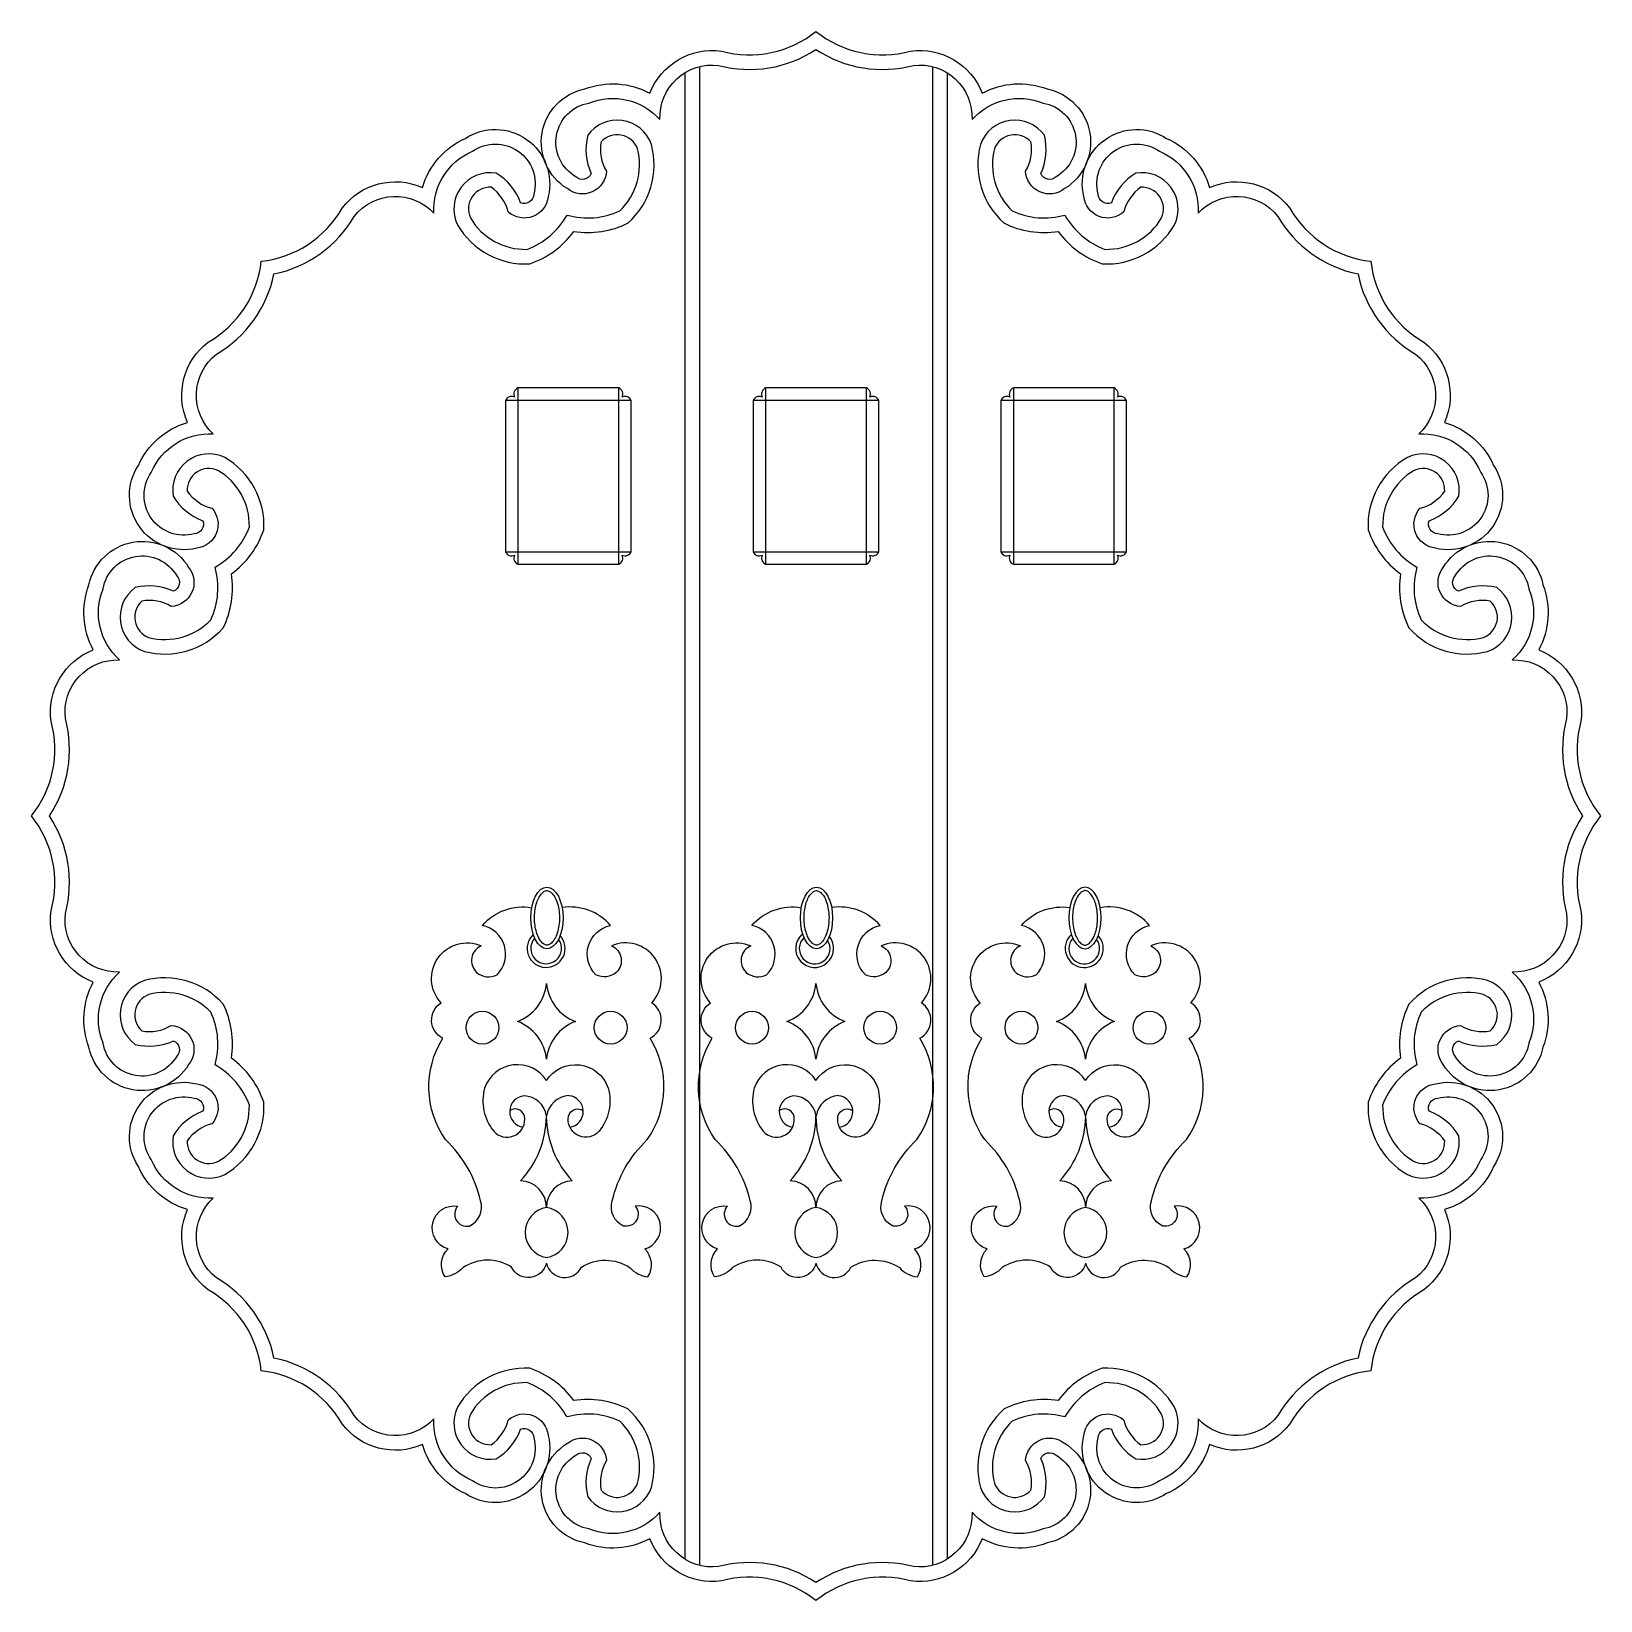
# Model space of a CAD drawing. Header units: millimetres. Extents: x -159346 to -157016, y -80163 to -78851.
# Drawn here: x -157612.4 to -157397, y -79426.5 to -79211.1 of the extents above; entities that cross this region are included whole.
import ezdxf

# ---------------------------------------------------------------- set-up
doc = ezdxf.new("R2010")
doc.units = ezdxf.units.MM
doc.header["$LTSCALE"] = 2
doc.header["$MEASUREMENT"] = 0
doc.layers.add('3', color=3, linetype='CONTINUOUS')
doc.layers.add('4', color=4, linetype='CONTINUOUS')

msp = doc.modelspace()

# ---------------------------------------------------------------- linework, layer by layer
at = {"layer": '3', "color": 0}
for p, q in [((-157520.7, -79215.97), (-157520.7, -79421.69)), ((-157488.7, -79215.97), (-157488.7, -79421.69)), ((-157522.7, -79216.82), (-157522.7, -79420.84)), ((-157486.7, -79216.82), (-157486.7, -79420.84)), ((-157530.06, -79261.81), (-157547.34, -79261.81)), ((-157545.61, -79260.08), (-157545.61, -79284.28)), ((-157531.78, -79284.28), (-157531.78, -79260.08)), ((-157496.06, -79261.81), (-157513.34, -79261.81)), ((-157511.61, -79260.08), (-157511.61, -79284.28)), ((-157497.78, -79284.28), (-157497.78, -79260.08)), ((-157462.06, -79261.81), (-157479.34, -79261.81)), ((-157477.61, -79260.08), (-157477.61, -79284.28)), ((-157463.78, -79284.28), (-157463.78, -79260.08)), ((-157547.34, -79282.56), (-157530.06, -79282.56)), ((-157513.34, -79282.56), (-157496.06, -79282.56)), ((-157479.34, -79282.56), (-157462.06, -79282.56))]:
    msp.add_line(p, q, dxfattribs=at)
msp.add_lwpolyline([(-157504.7, -79424.05, 0.21447), (-157518.07, -79421.86, -0.461968), (-157526.12, -79414.41, -0.317485), (-157535.88, -79416.69, -0.70259), (-157537.65, -79406.58, -0.523914), (-157535.55, -79407.02, 0.172293), (-157536.04, -79412.27, 0.608312), (-157527.29, -79411.02, 0.283083), (-157530.51, -79400.21, 0.153696), (-157537.94, -79399.07, 0.153696), (-157543.99, -79394.63, 0.283083), (-157553.91, -79400, 0.608312), (-157548.6, -79407.07, 0.172293), (-157545.24, -79403.01, -0.523914), (-157543.44, -79404.18, -0.70259), (-157551.85, -79410.08, -0.317485), (-157557.14, -79401.56, -0.461968), (-157568.09, -79401.14, 0.21447), (-157579.1, -79393.24, 0.21447), (-157587.01, -79382.23, -0.461968), (-157587.43, -79371.27, -0.317485), (-157595.94, -79365.99, -0.70259), (-157590.04, -79357.58, -0.523914), (-157588.87, -79359.37, 0.172293), (-157592.93, -79362.74, 0.608312), (-157585.86, -79368.05, 0.283083), (-157580.49, -79358.12, 0.153696), (-157584.94, -79352.07, 0.153696), (-157586.07, -79344.64, 0.283083), (-157596.89, -79341.42, 0.608312), (-157598.14, -79350.18, 0.172293), (-157592.88, -79349.69, -0.523914), (-157592.44, -79351.78, -0.70259), (-157602.56, -79350.01, -0.317485), (-157600.28, -79340.25, -0.461968), (-157607.73, -79332.21, 0.21447), (-157609.92, -79318.83, 0.21447), (-157607.73, -79305.46, -0.461968), (-157600.28, -79297.41, -0.317485), (-157602.56, -79287.65, -0.70259), (-157592.44, -79285.88, -0.523914), (-157592.88, -79287.98, 0.172293), (-157598.14, -79287.49, 0.608312), (-157596.89, -79296.24, 0.283083), (-157586.07, -79293.02, 0.153696), (-157584.94, -79285.59, 0.153696), (-157580.49, -79279.54, 0.283083), (-157585.86, -79269.62, 0.608312), (-157592.93, -79274.93, 0.172293), (-157588.87, -79278.3, -0.523914), (-157590.04, -79280.09, -0.70259), (-157595.94, -79271.68, -0.317485), (-157587.43, -79266.39, -0.461968), (-157587.01, -79255.44, 0.21447), (-157579.1, -79244.43, 0.21447), (-157568.09, -79236.52, -0.461968), (-157557.14, -79236.1, -0.317485), (-157551.85, -79227.59, -0.70259), (-157543.44, -79233.49, -0.523914), (-157545.24, -79234.66, 0.172293), (-157548.6, -79230.6, 0.608312), (-157553.91, -79237.67, 0.283083), (-157543.99, -79243.04, 0.153696), (-157537.94, -79238.59, 0.153696), (-157530.51, -79237.46, 0.283083), (-157527.29, -79226.64, 0.608312), (-157536.04, -79225.4, 0.172293), (-157535.55, -79230.65, -0.523914), (-157537.65, -79231.09, -0.70259), (-157535.88, -79220.97, -0.317485), (-157526.12, -79223.25, -0.461968), (-157518.07, -79215.8, 0.21447), (-157504.7, -79213.61, 0.21447), (-157491.32, -79215.8, -0.461968), (-157483.28, -79223.25, -0.317485), (-157473.52, -79220.97, -0.70259), (-157471.75, -79231.09, -0.523914), (-157473.84, -79230.65, 0.172293), (-157473.35, -79225.4, 0.608312), (-157482.11, -79226.64, 0.283083), (-157478.89, -79237.46, 0.153696), (-157471.46, -79238.59, 0.153696), (-157465.41, -79243.04, 0.283083), (-157455.48, -79237.67, 0.608312), (-157460.79, -79230.6, 0.172293), (-157464.16, -79234.66, -0.523914), (-157465.95, -79233.49, -0.70259), (-157457.55, -79227.59, -0.317485), (-157452.26, -79236.1, -0.461968), (-157441.3, -79236.52, 0.21447), (-157430.3, -79244.43, 0.21447), (-157422.39, -79255.44, -0.461968), (-157421.97, -79266.39, -0.317485), (-157413.45, -79271.68, -0.70259), (-157419.35, -79280.09, -0.523914), (-157420.53, -79278.3, 0.172293), (-157416.46, -79274.93, 0.608312), (-157423.53, -79269.62, 0.283083), (-157428.91, -79279.54, 0.153696), (-157424.46, -79285.59, 0.153696), (-157423.32, -79293.02, 0.283083), (-157412.51, -79296.24, 0.608312), (-157411.26, -79287.49, 0.172293), (-157416.52, -79287.98, -0.523914), (-157416.95, -79285.88, -0.70259), (-157406.84, -79287.65, -0.317485), (-157409.12, -79297.41, -0.461968), (-157401.67, -79305.46, 0.21447), (-157399.48, -79318.83, 0.21447), (-157401.67, -79332.21, -0.461968), (-157409.12, -79340.25, -0.317485), (-157406.84, -79350.01, -0.70259), (-157416.95, -79351.78, -0.523914), (-157416.52, -79349.69, 0.172293), (-157411.26, -79350.18, 0.608312), (-157412.51, -79341.42, 0.283083), (-157423.32, -79344.64, 0.153696), (-157424.46, -79352.07, 0.153696), (-157428.91, -79358.12, 0.283083), (-157423.53, -79368.05, 0.608312), (-157416.46, -79362.74, 0.172293), (-157420.53, -79359.37, -0.523914), (-157419.35, -79357.58, -0.70259), (-157413.45, -79365.99, -0.317485), (-157421.97, -79371.27, -0.461968), (-157422.39, -79382.23, 0.21447), (-157430.3, -79393.24, 0.21447), (-157441.3, -79401.14, -0.461968), (-157452.26, -79401.56, -0.317485), (-157457.55, -79410.08, -0.70259), (-157465.95, -79404.18, -0.523914), (-157464.16, -79403.01, 0.172293), (-157460.79, -79407.07, 0.608312), (-157455.48, -79400, 0.283083), (-157465.41, -79394.63, 0.153696), (-157471.46, -79399.07, 0.153696), (-157478.89, -79400.21, 0.283083), (-157482.11, -79411.02, 0.608312), (-157473.35, -79412.27, 0.172293), (-157473.84, -79407.02, -0.523914), (-157471.75, -79406.58, -0.70259), (-157473.52, -79416.69, -0.317485), (-157483.28, -79414.41, -0.461968), (-157491.32, -79421.86, 0.21447)], format="xyb", close=True, dxfattribs=at)
for centre, start, end in [((-157541.74, -79337), 137.7265, 36.0843), ((-157504.88, -79337.02), 133.8548, 32.7334), ((-157467.88, -79337.02), 137.5692, 36.4905)]:
    msp.add_arc(centre, 2.11, start, end, dxfattribs=at)
for points in [[(-157541.63, -79329.08), (-157541.74, -79329.08), (-157541.84, -79329.11), (-157542.08, -79329.22), (-157542.21, -79329.32), (-157542.46, -79329.59), (-157542.59, -79329.76), (-157542.95, -79330.4), (-157543.14, -79330.98), (-157543.35, -79332.25), (-157543.37, -79332.95), (-157543.23, -79334.26), (-157543.07, -79334.88), (-157542.7, -79335.7), (-157542.52, -79335.98), (-157542.19, -79336.33), (-157542.05, -79336.43), (-157541.78, -79336.54), (-157541.66, -79336.56), (-157541.41, -79336.52), (-157541.28, -79336.47), (-157540.99, -79336.26), (-157540.83, -79336.1), (-157540.54, -79335.67), (-157540.41, -79335.41), (-157540.07, -79334.51), (-157539.94, -79333.78), (-157539.89, -79332.28), (-157539.99, -79331.51), (-157540.31, -79330.43), (-157540.49, -79330.05), (-157540.84, -79329.52), (-157541.01, -79329.35), (-157541.32, -79329.14), (-157541.47, -79329.09), (-157541.61, -79329.08), (-157541.62, -79329.08), (-157541.63, -79329.08)], [(-157504.63, -79329.08), (-157504.74, -79329.08), (-157504.84, -79329.11), (-157505.08, -79329.22), (-157505.21, -79329.32), (-157505.46, -79329.59), (-157505.59, -79329.76), (-157505.95, -79330.4), (-157506.14, -79330.98), (-157506.35, -79332.25), (-157506.37, -79332.95), (-157506.23, -79334.26), (-157506.07, -79334.88), (-157505.7, -79335.7), (-157505.52, -79335.98), (-157505.19, -79336.33), (-157505.05, -79336.43), (-157504.78, -79336.54), (-157504.66, -79336.56), (-157504.41, -79336.52), (-157504.28, -79336.47), (-157503.99, -79336.26), (-157503.83, -79336.1), (-157503.54, -79335.67), (-157503.41, -79335.41), (-157503.07, -79334.51), (-157502.94, -79333.78), (-157502.89, -79332.28), (-157502.99, -79331.51), (-157503.31, -79330.43), (-157503.49, -79330.05), (-157503.84, -79329.52), (-157504.01, -79329.35), (-157504.32, -79329.14), (-157504.47, -79329.09), (-157504.61, -79329.08), (-157504.62, -79329.08), (-157504.63, -79329.08)], [(-157467.77, -79329.08), (-157467.66, -79329.08), (-157467.56, -79329.11), (-157467.32, -79329.22), (-157467.19, -79329.32), (-157466.93, -79329.59), (-157466.8, -79329.76), (-157466.45, -79330.4), (-157466.26, -79330.98), (-157466.04, -79332.25), (-157466.02, -79332.95), (-157466.16, -79334.26), (-157466.32, -79334.88), (-157466.69, -79335.7), (-157466.87, -79335.98), (-157467.2, -79336.33), (-157467.35, -79336.43), (-157467.62, -79336.54), (-157467.74, -79336.56), (-157467.99, -79336.52), (-157468.12, -79336.47), (-157468.41, -79336.26), (-157468.57, -79336.1), (-157468.85, -79335.67), (-157468.99, -79335.41), (-157469.32, -79334.51), (-157469.46, -79333.78), (-157469.5, -79332.28), (-157469.41, -79331.51), (-157469.09, -79330.43), (-157468.91, -79330.05), (-157468.56, -79329.52), (-157468.39, -79329.35), (-157468.07, -79329.14), (-157467.93, -79329.09), (-157467.79, -79329.08), (-157467.78, -79329.08), (-157467.77, -79329.08)]]:
    msp.add_open_spline(points, degree=3, knots=[0, 0, 0, 0, 0.251584, 0.251584, 0.503168, 0.503168, 0.754752, 0.754752, 1.262872, 1.262872, 1.770991, 1.770991, 2.279111, 2.279111, 2.633441, 2.633441, 2.924987, 2.924987, 3.216532, 3.216532, 3.508078, 3.508078, 3.799623, 3.799623, 4.091169, 4.091169, 4.659077, 4.659077, 5.226985, 5.226985, 5.619158, 5.619158, 5.940241, 5.940241, 6.261323, 6.261323, 6.283185, 6.283185, 6.283185, 6.283185], dxfattribs=at)
at = {"layer": '4', "color": 0}
for points in [[(-157504.7, -79426.53, 0.2416), (-157517.68, -79423.83, -0.347283), (-157527.5, -79418.03, -0.219419), (-157536.44, -79418.62, -0.681688), (-157538.82, -79404.94, -0.608137), (-157533.46, -79407.32, 0.181261), (-157534.19, -79411.39, 0.56027), (-157529.2, -79410.43, 0.272228), (-157531.64, -79401.88, 0.177836), (-157538.87, -79401.32, 0.177836), (-157544.37, -79396.61, 0.272228), (-157552.14, -79400.93, 0.56027), (-157549.29, -79405.13, 0.181261), (-157546.94, -79401.74, -0.608137), (-157541.46, -79403.85, -0.681688), (-157552.82, -79411.84, -0.219419), (-157558.72, -79405.1, -0.347283), (-157569.76, -79402.26, 0.2416), (-157580.85, -79394.99, 0.2416), (-157588.12, -79383.89, -0.347283), (-157590.97, -79372.85, -0.219419), (-157597.7, -79366.95, -0.681688), (-157589.71, -79355.6, -0.608137), (-157587.61, -79361.07, 0.181261), (-157591, -79363.42, 0.56027), (-157586.79, -79366.27, 0.272228), (-157582.48, -79358.51, 0.177836), (-157587.19, -79353, 0.177836), (-157587.75, -79345.78, 0.272228), (-157596.29, -79343.34, 0.56027), (-157597.25, -79348.32, 0.181261), (-157593.19, -79347.59, -0.608137), (-157590.81, -79352.95, -0.681688), (-157604.49, -79350.57, -0.219419), (-157603.9, -79341.64, -0.347283), (-157609.7, -79331.82, 0.2416), (-157612.4, -79318.83, 0.2416), (-157609.7, -79305.85, -0.347283), (-157603.9, -79296.03, -0.219419), (-157604.49, -79287.1, -0.681688), (-157590.81, -79284.71, -0.608137), (-157593.19, -79290.07, 0.181261), (-157597.25, -79289.34, 0.56027), (-157596.29, -79294.33, 0.272228), (-157587.75, -79291.89, 0.177836), (-157587.19, -79284.67, 0.177836), (-157582.48, -79279.16, 0.272228), (-157586.79, -79271.39, 0.56027), (-157591, -79274.24, 0.181261), (-157587.61, -79276.6, -0.608137), (-157589.71, -79282.07, -0.681688), (-157597.7, -79270.71, -0.219419), (-157590.97, -79264.81, -0.347283), (-157588.12, -79253.77, 0.2416), (-157580.85, -79242.68, 0.2416), (-157569.76, -79235.41, -0.347283), (-157558.72, -79232.56, -0.219419), (-157552.82, -79225.83, -0.681688), (-157541.46, -79233.82, -0.608137), (-157546.94, -79235.92, 0.181261), (-157549.29, -79232.53, 0.56027), (-157552.14, -79236.74, 0.272228), (-157544.37, -79241.05, 0.177836), (-157538.87, -79236.35, 0.177836), (-157531.64, -79235.78, 0.272228), (-157529.2, -79227.24, 0.56027), (-157534.19, -79226.28, 0.181261), (-157533.46, -79230.34, -0.608137), (-157538.82, -79232.72, -0.681688), (-157536.44, -79219.04, -0.219419), (-157527.5, -79219.63, -0.347283), (-157517.68, -79213.84, 0.2416), (-157504.7, -79211.13, 0.2416), (-157491.71, -79213.84, -0.347283), (-157481.89, -79219.63, -0.219419), (-157472.96, -79219.04, -0.681688), (-157470.58, -79232.72, -0.608137), (-157475.94, -79230.34, 0.181261), (-157475.21, -79226.28, 0.56027), (-157480.2, -79227.24, 0.272228), (-157477.75, -79235.78, 0.177836), (-157470.53, -79236.35, 0.177836), (-157465.03, -79241.05, 0.272228), (-157457.26, -79236.74, 0.56027), (-157460.11, -79232.53, 0.181261), (-157462.46, -79235.92, -0.608137), (-157467.93, -79233.82, -0.681688), (-157456.58, -79225.83, -0.219419), (-157450.68, -79232.56, -0.347283), (-157439.64, -79235.41, 0.2416), (-157428.54, -79242.68, 0.2416), (-157421.27, -79253.77, -0.347283), (-157418.43, -79264.81, -0.219419), (-157411.69, -79270.71, -0.681688), (-157419.68, -79282.07, -0.608137), (-157421.79, -79276.6, 0.181261), (-157418.4, -79274.24, 0.56027), (-157422.6, -79271.39, 0.272228), (-157426.92, -79279.16, 0.177836), (-157422.21, -79284.67, 0.177836), (-157421.65, -79291.89, 0.272228), (-157413.1, -79294.33, 0.56027), (-157412.14, -79289.34, 0.181261), (-157416.21, -79290.07, -0.608137), (-157418.59, -79284.71, -0.681688), (-157404.91, -79287.1, -0.219419), (-157405.5, -79296.03, -0.347283), (-157399.7, -79305.85, 0.2416), (-157397, -79318.83, 0.2416), (-157399.7, -79331.82, -0.347283), (-157405.5, -79341.64, -0.219419), (-157404.91, -79350.57, -0.681688), (-157418.59, -79352.95, -0.608137), (-157416.21, -79347.59, 0.181261), (-157412.14, -79348.32, 0.56027), (-157413.1, -79343.34, 0.272228), (-157421.65, -79345.78, 0.177836), (-157422.21, -79353, 0.177836), (-157426.92, -79358.51, 0.272228), (-157422.6, -79366.27, 0.56027), (-157418.4, -79363.42, 0.181261), (-157421.79, -79361.07, -0.608137), (-157419.68, -79355.6, -0.681688), (-157411.69, -79366.95, -0.219419), (-157418.43, -79372.85, -0.347283), (-157421.27, -79383.89, 0.2416), (-157428.54, -79394.99, 0.2416), (-157439.64, -79402.26, -0.347283), (-157450.68, -79405.1, -0.219419), (-157456.58, -79411.84, -0.681688), (-157467.93, -79403.85, -0.608137), (-157462.46, -79401.74, 0.181261), (-157460.11, -79405.13, 0.56027), (-157457.26, -79400.93, 0.272228), (-157465.03, -79396.61, 0.177836), (-157470.53, -79401.32, 0.177836), (-157477.75, -79401.88, 0.272228), (-157480.2, -79410.43, 0.56027), (-157475.21, -79411.39, 0.181261), (-157475.94, -79407.32, -0.608137), (-157470.58, -79404.94, -0.681688), (-157472.96, -79418.62, -0.219419), (-157481.89, -79418.03, -0.347283), (-157491.71, -79423.83, 0.2416)], [(-157530.06, -79261.81, 0.414214), (-157531.3, -79261.33, 0.414214), (-157531.78, -79260.08), (-157545.61, -79260.08, 0.414214), (-157546.09, -79261.33, 0.414214), (-157547.34, -79261.81), (-157547.34, -79282.56, 0.414214), (-157546.09, -79283.03, 0.414214), (-157545.61, -79284.28), (-157531.78, -79284.28, 0.414214), (-157531.3, -79283.03, 0.414214), (-157530.06, -79282.56)], [(-157496.06, -79261.81, 0.414214), (-157497.3, -79261.33, 0.414214), (-157497.78, -79260.08), (-157511.61, -79260.08, 0.414214), (-157512.09, -79261.33, 0.414214), (-157513.34, -79261.81), (-157513.34, -79282.56, 0.414214), (-157512.09, -79283.03, 0.414214), (-157511.61, -79284.28), (-157497.78, -79284.28, 0.414214), (-157497.3, -79283.03, 0.414214), (-157496.06, -79282.56)], [(-157462.06, -79261.81, 0.414214), (-157463.3, -79261.33, 0.414214), (-157463.78, -79260.08), (-157477.61, -79260.08, 0.414214), (-157478.09, -79261.33, 0.414214), (-157479.34, -79261.81), (-157479.34, -79282.56, 0.414214), (-157478.09, -79283.03, 0.414214), (-157477.61, -79284.28), (-157463.78, -79284.28, 0.414214), (-157463.3, -79283.03, 0.414214), (-157462.06, -79282.56)]]:
    msp.add_lwpolyline(points, format="xyb", close=True, dxfattribs=at)
for points in [[(-157541.7, -79380.21, -0.704044), (-157546.49, -79380.77, 0.296099), (-157553.15, -79380.81, -0.181347), (-157555.61, -79382.11, -0.355379), (-157555.21, -79378.26, -0.940135), (-157553.86, -79372.38, 0.726785), (-157552.3, -79375.12, 0.380424), (-157550.73, -79371.64, 0.145732), (-157555.54, -79363.25, -0.301255), (-157555.93, -79349.34, -0.581366), (-157556.16, -79344.48, -0.812569), (-157550.64, -79336.65, 0.538833), (-157551.29, -79340.3, 0.296975), (-157548.48, -79340.64, 0.593052), (-157550.49, -79333.84, -0.261489), (-157543.72, -79331.42, -0.261489)], [(-157541.7, -79380.21, 0.704044), (-157536.9, -79380.77, -0.296099), (-157530.25, -79380.81, 0.181347), (-157527.78, -79382.11, 0.355379), (-157528.19, -79378.26, 0.940135), (-157529.54, -79372.38, -0.726785), (-157531.1, -79375.12, -0.380424), (-157532.66, -79371.64, -0.145732), (-157527.86, -79363.25, 0.301255), (-157527.46, -79349.34, 0.581366), (-157527.24, -79344.48, 0.812569), (-157532.76, -79336.65, -0.538833), (-157532.11, -79340.3, -0.296975), (-157534.92, -79340.64, -0.593052), (-157532.91, -79333.84, 0.256513), (-157539.54, -79331.4, 0.256513)], [(-157504.7, -79380.21, -0.704044), (-157509.49, -79380.77, 0.296099), (-157516.15, -79380.81, -0.181347), (-157518.61, -79382.11, -0.355379), (-157518.21, -79378.26, -0.940135), (-157516.86, -79372.38, 0.726785), (-157515.3, -79375.12, 0.380424), (-157513.73, -79371.64, 0.145732), (-157518.54, -79363.25, -0.301255), (-157518.93, -79349.34, -0.581366), (-157519.16, -79344.48, -0.812569), (-157513.64, -79336.65, 0.538833), (-157514.29, -79340.3, 0.296975), (-157511.48, -79340.64, 0.593052), (-157513.49, -79333.84, -0.261489), (-157506.72, -79331.42, -0.261489)], [(-157504.7, -79380.21, 0.704044), (-157499.9, -79380.77, -0.296099), (-157493.25, -79380.81, 0.181347), (-157490.78, -79382.11, 0.355379), (-157491.19, -79378.26, 0.940135), (-157492.54, -79372.38, -0.726785), (-157494.1, -79375.12, -0.380424), (-157495.66, -79371.64, -0.145732), (-157490.86, -79363.25, 0.301255), (-157490.46, -79349.34, 0.581366), (-157490.24, -79344.48, 0.812569), (-157495.76, -79336.65, -0.538833), (-157495.11, -79340.3, -0.296975), (-157497.92, -79340.64, -0.593052), (-157495.91, -79333.84, 0.256513), (-157502.54, -79331.4, 0.256513)], [(-157467.7, -79380.21, -0.704044), (-157472.49, -79380.77, 0.296099), (-157479.15, -79380.81, -0.181347), (-157481.61, -79382.11, -0.355379), (-157481.21, -79378.26, -0.940135), (-157479.86, -79372.38, 0.726785), (-157478.3, -79375.12, 0.380424), (-157476.73, -79371.64, 0.145732), (-157481.54, -79363.25, -0.301255), (-157481.93, -79349.34, -0.581366), (-157482.16, -79344.48, -0.812569), (-157476.64, -79336.65, 0.538833), (-157477.29, -79340.3, 0.296975), (-157474.48, -79340.64, 0.593052), (-157476.49, -79333.84, -0.256513), (-157469.86, -79331.4, -0.256513)], [(-157467.7, -79380.21, 0.704044), (-157462.9, -79380.77, -0.296099), (-157456.25, -79380.81, 0.181347), (-157453.78, -79382.11, 0.355379), (-157454.19, -79378.26, 0.940135), (-157455.54, -79372.38, -0.726785), (-157457.1, -79375.12, -0.380424), (-157458.66, -79371.64, -0.145732), (-157453.86, -79363.25, 0.301255), (-157453.46, -79349.34, 0.581366), (-157453.24, -79344.48, 0.812569), (-157458.76, -79336.65, -0.538833), (-157458.11, -79340.3, -0.296975), (-157460.92, -79340.64, -0.593052), (-157458.91, -79333.84, 0.261489), (-157465.68, -79331.42, 0.261489)], [(-157541.7, -79355.12, 0.623448), (-157550.18, -79356.17, 0.241379), (-157548.93, -79362.11, 0.70155), (-157544.68, -79360.42, 0.614218), (-157546.74, -79359.26)], [(-157541.7, -79355.12, -0.623448), (-157533.22, -79356.17, -0.241379), (-157534.47, -79362.11, -0.70155), (-157538.72, -79360.42, -0.614218), (-157536.66, -79359.26)], [(-157504.7, -79355.12, 0.623448), (-157513.18, -79356.17, 0.241379), (-157511.93, -79362.11, 0.70155), (-157507.68, -79360.42, 0.614218), (-157509.74, -79359.26)], [(-157504.7, -79355.12, -0.623448), (-157496.22, -79356.17, -0.241379), (-157497.47, -79362.11, -0.70155), (-157501.72, -79360.42, -0.614218), (-157499.66, -79359.26)], [(-157467.7, -79355.12, 0.623448), (-157476.18, -79356.17, 0.241379), (-157474.93, -79362.11, 0.70155), (-157470.68, -79360.42, 0.614218), (-157472.74, -79359.26)], [(-157467.7, -79355.12, -0.623448), (-157459.22, -79356.17, -0.241379), (-157460.47, -79362.11, -0.70155), (-157464.72, -79360.42, -0.614218), (-157462.66, -79359.26)]]:
    msp.add_lwpolyline(points, format="xyb", dxfattribs=at)
for centre in [(-157550.48, -79347.89), (-157532.89, -79347.89), (-157513.48, -79347.89), (-157495.89, -79347.89), (-157476.5, -79347.89), (-157458.92, -79347.89)]:
    msp.add_circle(centre, 2.25, dxfattribs=at)
for centre, radius, start, end in [((-157541.74, -79337), 2.61, 132.2972, 42.6418), ((-157504.88, -79337.02), 2.61, 132.2972, 39.4128), ((-157467.88, -79337.02), 2.61, 132.2972, 42.6418), ((-157547.86, -79341.24), 6.19, 290.6081, 354.3836), ((-157535.54, -79341.24), 6.19, 185.6164, 249.3919), ((-157510.86, -79341.24), 6.19, 290.6081, 354.3836), ((-157498.54, -79341.24), 6.19, 185.6164, 249.3919), ((-157473.86, -79341.24), 6.19, 290.6081, 354.3836), ((-157461.54, -79341.24), 6.19, 185.6164, 249.3919), ((-157547.86, -79352.82), 6.19, 5.6164, 69.3919), ((-157535.54, -79352.82), 6.19, 110.6081, 174.3836), ((-157510.86, -79352.82), 6.19, 5.6164, 69.3919), ((-157498.54, -79352.82), 6.19, 110.6081, 174.3836), ((-157473.86, -79352.82), 6.19, 5.6164, 69.3919), ((-157461.54, -79352.82), 6.19, 110.6081, 174.3836), ((-157544.56, -79359.41), 2.18, 95.3931, 261.5488), ((-157544.9, -79360.48), 3.24, 8.1627, 87.7193), ((-157538.39, -79360.55), 3.34, 94.1061, 170.7565), ((-157538.84, -79359.4), 2.19, 278.6666, 84.3802), ((-157507.56, -79359.41), 2.18, 95.3931, 261.5488), ((-157507.9, -79360.48), 3.24, 8.1627, 87.7193), ((-157501.39, -79360.55), 3.34, 94.1061, 170.7565), ((-157501.84, -79359.4), 2.19, 278.6666, 84.3802), ((-157470.55, -79359.4), 2.19, 95.6198, 261.3334), ((-157471.01, -79360.55), 3.34, 9.2435, 85.8939), ((-157464.5, -79360.48), 3.24, 92.2807, 171.8373), ((-157464.83, -79359.41), 2.18, 278.4512, 84.6069), ((-157554.94, -79359.88), 13.24, 317.0728, 359.1097), ((-157528.48, -79359.88), 13.24, 180.8903, 222.9272), ((-157517.94, -79359.88), 13.24, 317.0728, 359.1097), ((-157491.48, -79359.88), 13.24, 180.8903, 222.9272), ((-157480.92, -79359.88), 13.24, 317.0728, 359.1097), ((-157454.46, -79359.88), 13.24, 180.8903, 222.9272), ((-157545.4, -79372.59), 3.7, 0.658, 87.5602), ((-157538.01, -79372.59), 3.7, 92.4398, 179.342), ((-157508.4, -79372.59), 3.7, 0.658, 87.5602), ((-157501.01, -79372.59), 3.7, 92.4398, 179.342), ((-157471.38, -79372.59), 3.7, 0.658, 87.5602), ((-157464, -79372.59), 3.7, 92.4398, 179.342), ((-157541.12, -79376), 3.49, 99.5545, 260.4455), ((-157542.21, -79376), 3.48, 278.5544, 81.4456), ((-157504.12, -79376), 3.49, 99.5545, 260.4455), ((-157505.21, -79376), 3.48, 278.5544, 81.4456), ((-157467.18, -79376), 3.48, 98.5544, 261.4456), ((-157468.28, -79376), 3.49, 279.5545, 80.4455)]:
    msp.add_arc(centre, radius, start, end, dxfattribs=at)
for centre in [(-157541.63, -79332.82), (-157504.63, -79332.82)]:
    msp.add_ellipse(centre, major_axis=(0, 4.23), ratio=0.52381, dxfattribs=at)
at = {"layer": '4', "color": 0, "extrusion": (0, 0, -1)}
msp.add_ellipse((-157467.77, -79332.82), major_axis=(0, 4.23), ratio=0.52381, dxfattribs=at)

doc.saveas('drawing.dxf')
